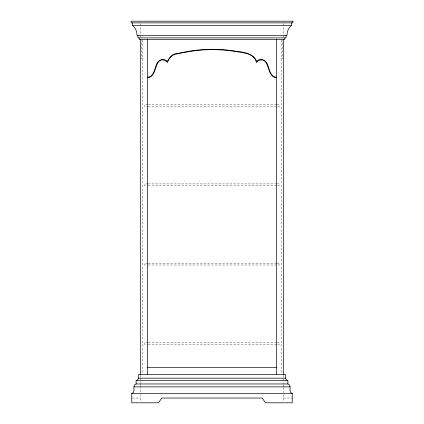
<?xml version="1.0" encoding="UTF-8"?>
<svg xmlns="http://www.w3.org/2000/svg" width="424" height="424" viewBox="0 0 424 424"><rect width="100%" height="100%" fill="white"/><g stroke="black" fill="none" stroke-linecap="round" stroke-linejoin="round"><path stroke-width="0.32" stroke-dasharray="2.12 1.59" d="M142.835 58.645L141.643 58.645L141.643 40.222M281.165 58.645L282.358 58.645L282.358 40.222M147.928 104.611L144.626 104.611L144.626 106.398L147.928 106.398M148.268 104.611L276.729 104.611M276.989 104.611L279.374 104.611L279.374 106.398L276.989 106.398M148.268 106.398L276.729 106.398M147.928 183.91L144.626 183.91L144.626 185.701L147.928 185.701M148.268 183.91L276.729 183.91M276.989 183.91L279.374 183.91L279.374 185.701L276.989 185.701M148.268 185.701L276.729 185.701M147.928 263.214L144.626 263.214L144.626 265L147.928 265M148.268 263.214L276.729 263.214M276.989 263.214L279.374 263.214L279.374 265L276.989 265M148.268 265L276.729 265M147.928 342.513L144.626 342.513L144.626 344.304L147.928 344.304M148.268 342.513L276.729 342.513M276.989 342.513L279.374 342.513L279.374 344.304L276.989 344.304M148.268 344.304L276.729 344.304M132.389 398.03L140.45 398.03M283.55 398.03L292.231 398.03M283.55 23.824L283.55 36.941M283.55 375.208L283.55 378.431M283.55 379.077L283.55 384.234M283.55 384.875L283.55 386.81M283.55 387.457L283.55 392.613M283.55 394.532L283.55 401.608M281.165 40.222L281.165 373.899M142.835 40.222L142.835 374.562M140.45 23.824L140.45 36.941M140.45 375.208L140.45 377.143M140.45 377.784L140.45 382.946M140.45 383.588L140.45 385.522M140.45 386.169L140.45 392.613M140.45 394.532L140.45 401.608"/><path stroke-width="0.64" d="M287.35 380.349C284.817 379.83 285.967 376.247 285.723 374.562L138.277 374.562C138.033 376.247 139.183 379.83 136.65 380.349M133.936 386.863L134.578 384.822L136.109 383.969L287.891 383.969C292.481 385.024 287.642 392.333 292.231 393.377L292.231 402.8L265.663 402.8L262.085 398.03L161.915 398.03L158.338 402.8L131.769 402.8L131.769 393.377C134.715 392.91 133.862 388.872 133.936 386.863L290.064 386.863M291.691 22.87L291.691 25.371C288.437 27.555 287 31.604 286.995 35.388L137.005 35.388C137 31.604 135.563 27.555 132.309 25.371L132.309 22.87M147.605 77.348C154.829 76.293 154.442 67.771 157.246 62.837C159.005 59.8 164.66 57.892 166.918 61.257A3.222 3.222 0 0 1 167.146 61.862C168.784 58.268 172.722 52.857 177.942 53.504A145.994 145.994 0 0 1 195.141 50.35A143.635 143.635 0 0 1 235.686 51.172C243.466 51.94 254.278 53.551 256.854 61.862A3.222 3.222 0 0 1 257.082 61.257C259.34 57.892 264.995 59.8 266.754 62.837C269.558 67.771 269.171 76.293 276.395 77.348M147.605 77.725C158.189 77.205 153.658 54.145 166.499 61.252C166.579 61.819 167.273 62.99 167.692 61.973C168.816 58.941 170.867 56.111 173.835 54.685C180.788 52.878 188.033 51.813 195.183 50.716M132.309 25.371L291.691 25.371M147.605 367.407L276.395 367.407M138.277 378.181L285.723 378.181M131.769 393.377L292.231 393.377M276.395 77.725C265.721 77.104 270.554 54.595 257.601 61.093C257.288 61.491 257.135 62.874 256.409 62.196C253.928 53.085 243.138 52.899 235.627 51.537A143.264 143.264 0 0 0 195.183 50.71M287.891 383.969L287.891 380.349L136.109 380.349L136.109 383.969M286.052 35.393L286.052 37.895L137.948 37.895L137.948 35.393M284.801 37.895L284.801 39.565L139.199 39.565L139.199 37.895M283.55 39.565L283.55 374.562M276.395 39.565L276.395 374.562M147.605 39.565L147.605 374.562M140.45 39.565L140.45 374.562M292.942 21.2L131.058 21.2L131.058 22.87L292.942 22.87L292.942 21.2"/></g></svg>
